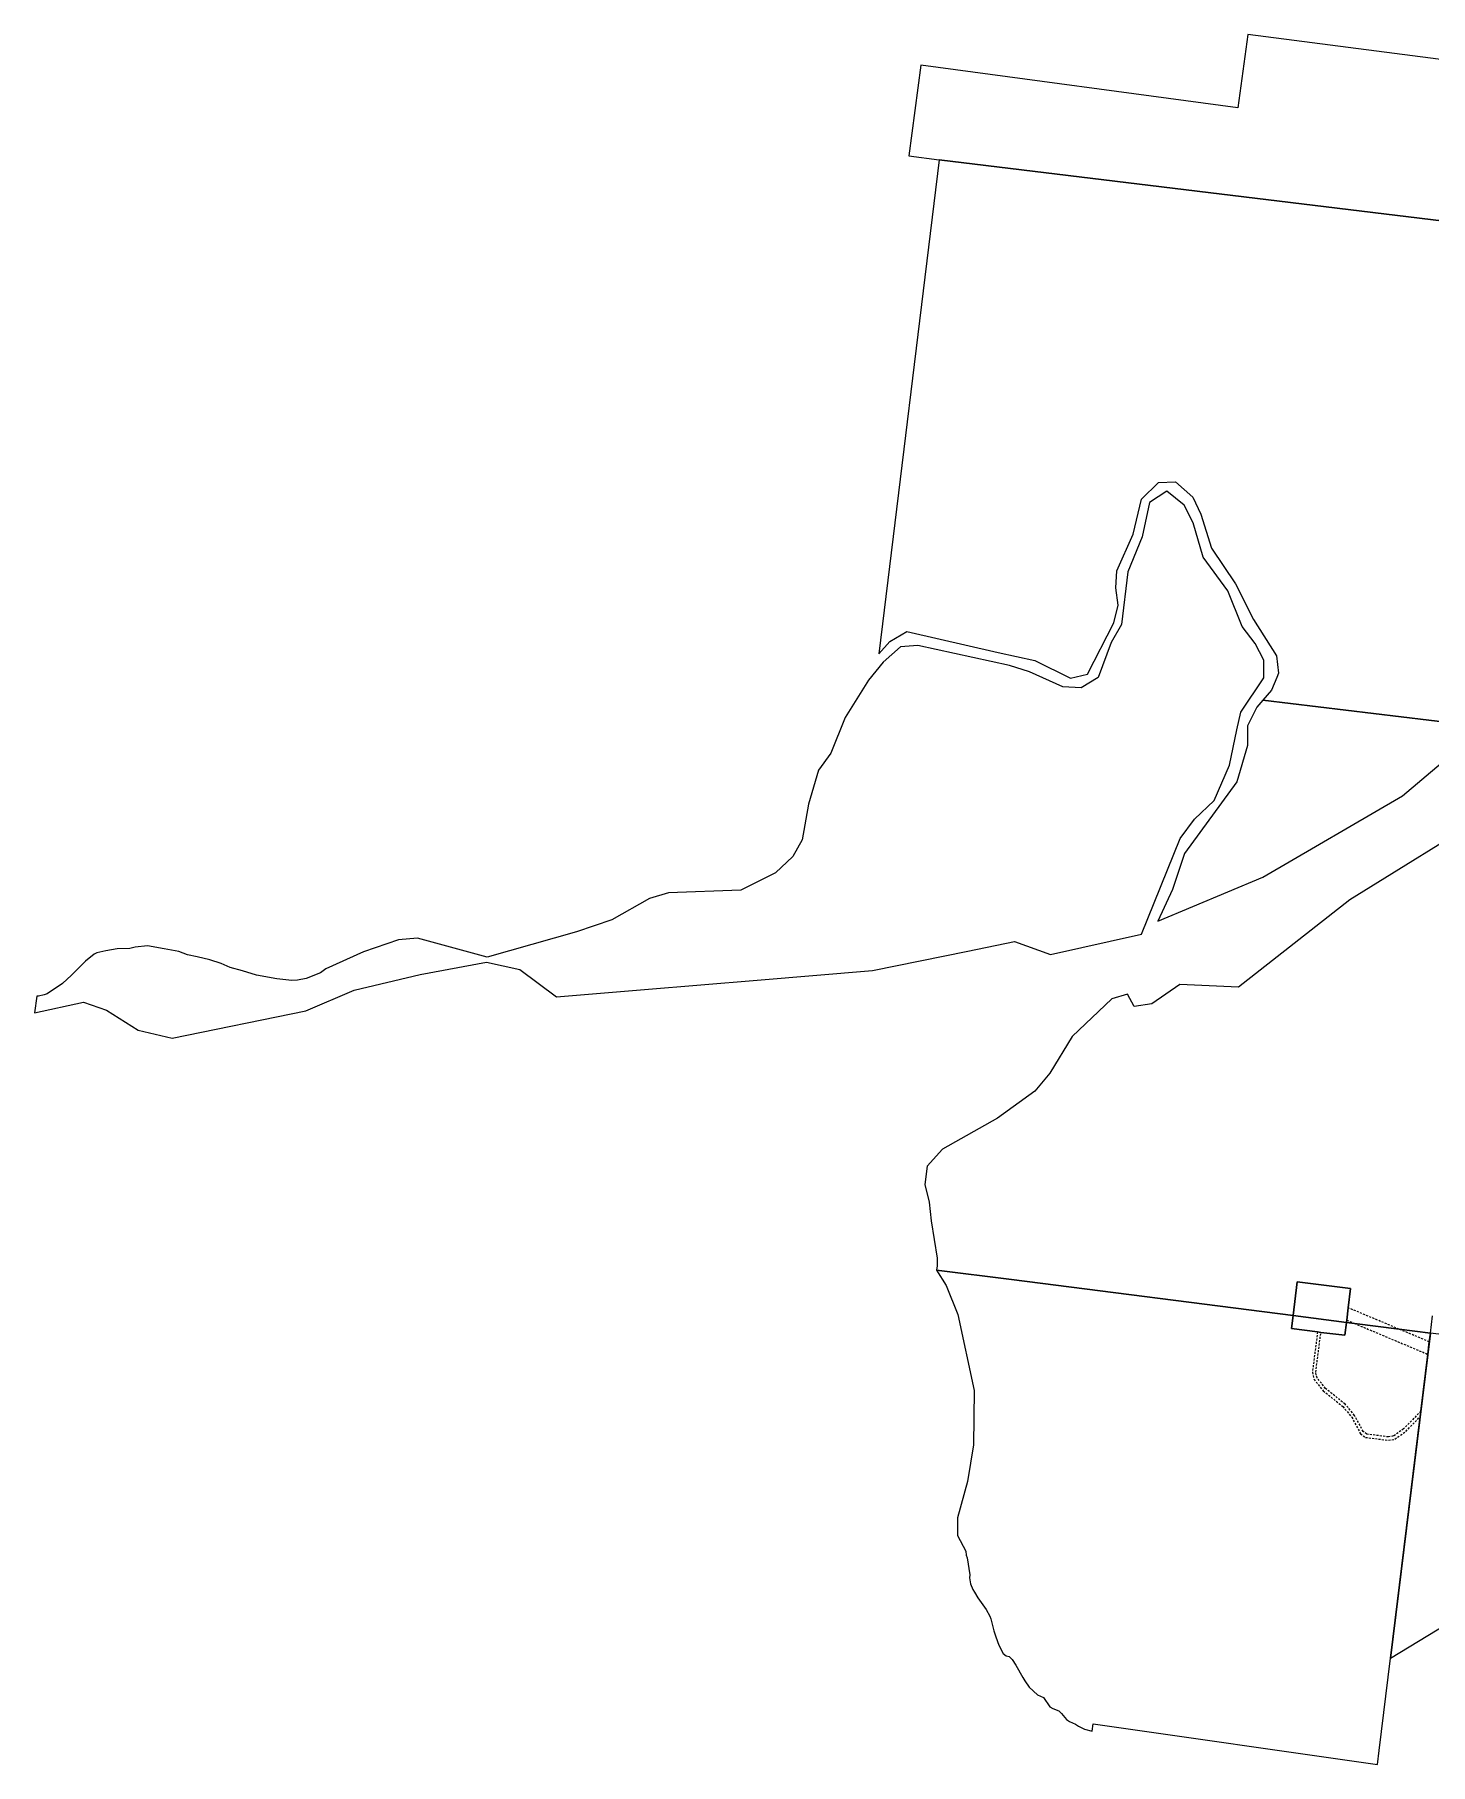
# Model space of a CAD drawing. Header units: metres. Extents: x 264899 to 270320, y 6185871 to 6191197.
# Drawn here: x 264899 to 266981, y 6185871 to 6188451 of the extents above; entities that cross this region are included whole.
import ezdxf

# ---------------------------------------------------------------- set-up
doc = ezdxf.new("R2010")
doc.units = ezdxf.units.M
doc.linetypes.add('Dash', pattern=[5, 3, -2])
doc.linetypes.add('DASHED', pattern=[19.05, 12.7, -6.35])
doc.layers.add('Cadastre Easements_SP_EXT', color=58, linetype='DASHED', lineweight=15)
doc.layers.add('Cadastre Land Parcels_SP_EXT', color=118, linetype='Continuous', lineweight=15)

msp = doc.modelspace()

# ---------------------------------------------------------------- linework, layer by layer
at = {"layer": 'Cadastre Easements_SP_EXT', "linetype": 'Dash'}
for points in [[(266979.7, 6186501.2), (266934.6, 6186520.2), (266858.7, 6186552), (266856.5, 6186533.5), (266867.9, 6186528.7), (266977.4, 6186482.7), (266979.7, 6186501.2)], [(266886.3, 6186363.6), (266881.1, 6186367.5), (266868.2, 6186391.6), (266854.2, 6186408.4), (266824.9, 6186431.6), (266812.3, 6186447.4), (266810.3, 6186455.9), (266818, 6186515.4), (266813, 6186516.1), (266805.2, 6186455.7), (266807.7, 6186445.2), (266821.4, 6186428.1), (266850.7, 6186404.8), (266864, 6186388.8), (266877.2, 6186364.1), (266884.3, 6186358.8), (266918.7, 6186354.4), (266928.4, 6186356.1), (266944.6, 6186367.6), (266966, 6186389.8), (266967, 6186398), (266941.4, 6186371.4), (266926.4, 6186360.8), (266918.6, 6186359.4), (266886.3, 6186363.6)]]:
    msp.add_lwpolyline(points, close=True, dxfattribs=at)
at = {"layer": 'Cadastre Land Parcels_SP_EXT', "linetype": 'Continuous'}
for points in [[(267173.5, 6188390.9), (266708.9, 6188450.9), (266694.3, 6188341.5), (266221.2, 6188405.5), (266203.3, 6188270.2), (266248.5, 6188264), (267227.2, 6188145.5)], [(267227.2, 6188145.5), (266248.5, 6188264), (266158.8, 6187527.2), (266175.2, 6187546), (266200.3, 6187560.8), (266336.7, 6187529.2), (266391.4, 6187517.4), (266444.5, 6187490.9), (266470, 6187496.9), (266509.2, 6187573.4), (266515.4, 6187599.8), (266512, 6187625.9), (266513.8, 6187651.4), (266537.7, 6187705.8), (266550.2, 6187757.9), (266575.7, 6187782.9), (266601.2, 6187783.7), (266626.8, 6187760.9), (266639.1, 6187735.7), (266654.7, 6187685.1), (266690.8, 6187632), (266717.3, 6187578.5), (266751.5, 6187524.6), (266754.8, 6187498.6), (266752, 6187491.9), (266744.1, 6187473.3), (266731.2, 6187458.1), (267061.3, 6187418.6)], [(267076.3, 6187293.7), (266861.2, 6187160.4), (266695.2, 6187030.4), (266607.8, 6187034.4), (266565.9, 6187005.5), (266539.6, 6187001.5), (266529.3, 6187019.7), (266506, 6187012.8), (266446.9, 6186956.4), (266413.5, 6186902.1), (266391.3, 6186875.2), (266335.7, 6186834.6), (266253.3, 6186788.7), (266230.5, 6186763.2), (266227.2, 6186735.8), (266233.8, 6186709.6), (266236.4, 6186681.5), (266245.5, 6186625.9), (266245.5, 6186614.5), (266244.7, 6186608.3), (266356.6, 6186594), (266776.7, 6186540.3), (266782.8, 6186590.5), (266862.2, 6186580.6), (266858.7, 6186552), (266856.5, 6186533.5), (266856.1, 6186530.2), (266867.9, 6186528.7), (266934.6, 6186520.2), (266981.3, 6186514.2), (266984.5, 6186539.9)]]:
    msp.add_lwpolyline(points, dxfattribs=at)
for points in [[(266732.8, 6187491.7), (266732.8, 6187517.7), (266720.1, 6187542.8), (266700.4, 6187568.3), (266679.4, 6187621.1), (266642.5, 6187671.6), (266627.2, 6187722.6), (266613.9, 6187749), (266588, 6187769.9), (266562.4, 6187753.3), (266551.6, 6187701.7), (266530, 6187649.7), (266520.5, 6187571.3), (266505.3, 6187544.3), (266485.6, 6187492.3), (266460.6, 6187476.5), (266433.2, 6187478.3), (266383.1, 6187500.6), (266353.7, 6187510), (266216.9, 6187539.6), (266190.9, 6187537.6), (266164.8, 6187514.7), (266143.2, 6187488.1), (266108.3, 6187432.6), (266086.8, 6187379.3), (266068.4, 6187354.1), (266053.8, 6187303), (266044.3, 6187250.1), (266030.3, 6187224.9), (266004.3, 6187200.8), (265952.8, 6187174.7), (265844.9, 6187170.7), (265816.4, 6187162.3), (265760.1, 6187130.5), (265707.7, 6187112.6), (265574.5, 6187074.9), (265470.2, 6187103.5), (265442.3, 6187100.9), (265389.9, 6187083), (265333.8, 6187057.5), (265325.8, 6187051.5), (265304.2, 6187042.9), (265291.3, 6187040.8), (265282.8, 6187040.4), (265278.7, 6187040.9), (265260.7, 6187042.4), (265230, 6187048.1), (265209.6, 6187054.7), (265191.2, 6187059.5), (265177.4, 6187065.3), (265160.5, 6187071), (265141.5, 6187075.4), (265127.5, 6187078.6), (265114.6, 6187083.6), (265092.5, 6187087.3), (265067.5, 6187092), (265049.5, 6187090.1), (265041.2, 6187088), (265022.6, 6187087.3), (265005.5, 6187084.3), (264992.3, 6187081.5), (264988.1, 6187079.6), (264975.1, 6187069.1), (264954.5, 6187048), (264940.7, 6187035.7), (264917.8, 6187020.5), (264913.7, 6187018.8), (264905.2, 6187016.8), (264902.5, 6187016.9), (264899.2, 6186992.1), (264972, 6187007.8), (265006.3, 6186995.7), (265053.7, 6186965.9), (265104.5, 6186954.3), (265303.7, 6186994.9), (265376, 6187025.6), (265474.5, 6187049), (265573.3, 6187067.3), (265623.1, 6187056.6), (265677.7, 6187015.9), (265809.2, 6187026.9), (265977.2, 6187040.8), (266149.1, 6187055.1), (266291.5, 6187083.9), (266360.7, 6187098.1), (266414.5, 6187079), (266550.3, 6187109.4), (266608.1, 6187252.1), (266629.6, 6187281), (266658.6, 6187308.8), (266681.5, 6187361.4), (266692.8, 6187413.9), (266698.5, 6187440.6), (266732.8, 6187491.7)], [(266731.4, 6187194.5), (266939.9, 6187315.7), (267061.3, 6187418.6), (266731.2, 6187458.1), (266722.3, 6187447.7), (266708.5, 6187420.1), (266708.3, 6187390.8), (266692.4, 6187336.4), (266614.3, 6187229.6), (266596.5, 6187175.8), (266574.9, 6187128.5), (266731.4, 6187194.5)], [(266818, 6186515.4), (266813, 6186516.1), (266774.3, 6186521), (266776.7, 6186540.3), (266356.6, 6186594), (266244.7, 6186608.3), (266259, 6186585.3), (266276.3, 6186541.9), (266301, 6186428.8), (266299.8, 6186347.5), (266290.7, 6186292.7), (266275.8, 6186238.6), (266276, 6186212.3), (266288.5, 6186189.1), (266288.8, 6186183), (266290.3, 6186178.9), (266294.2, 6186153.5), (266294, 6186149.3), (266295.4, 6186140.5), (266298.9, 6186131.8), (266301.3, 6186127.8), (266306, 6186119.2), (266318.6, 6186101.8), (266324, 6186092.2), (266325.6, 6186088), (266330, 6186070.1), (266332.9, 6186061.2), (266337.6, 6186048.7), (266344.2, 6186036.2), (266348.7, 6186033.1), (266353.2, 6186031.8), (266357.3, 6186027.6), (266363, 6186018.9), (266373.5, 6186000.6), (266376.5, 6185995.4), (266382.9, 6185986.3), (266395.4, 6185974.7), (266404.1, 6185970.6), (266413.8, 6185957.1), (266418.2, 6185954.3), (266427.2, 6185951), (266430.8, 6185946.9), (266438.5, 6185938.1), (266442.9, 6185934.9), (266452, 6185930.9), (266456.4, 6185927.9), (266465.1, 6185923.7), (266476.6, 6185920.7), (266478.1, 6185931.4), (266902.4, 6185871), (266904.9, 6185891.9), (266921.7, 6186029.2), (266966, 6186389.8), (266967, 6186398), (266977.4, 6186482.7), (266979.7, 6186501.2), (266981.3, 6186514.2), (266934.6, 6186520.2), (266867.9, 6186528.7), (266856.1, 6186530.2), (266853.7, 6186511), (266818, 6186515.4)], [(266856.5, 6186533.5), (266858.7, 6186552), (266862.2, 6186580.6), (266782.8, 6186590.5), (266776.7, 6186540.3), (266856.1, 6186530.2), (266856.5, 6186533.5)], [(266856.1, 6186530.2), (266776.7, 6186540.3), (266774.3, 6186521), (266813, 6186516.1), (266818, 6186515.4), (266853.7, 6186511), (266856.1, 6186530.2)], [(267367.1, 6186299.9), (267355.7, 6186312.1), (267340, 6186329), (267328.2, 6186341.6), (267327.2, 6186354), (267324.7, 6186387.5), (267322.4, 6186417.1), (267320.3, 6186444.6), (267318.2, 6186472.8), (267300.9, 6186474.9), (267270.6, 6186478.7), (267240.3, 6186482.4), (267210.1, 6186486.1), (267182.3, 6186489.5), (267089, 6186501), (267070.9, 6186503.2), (266981.3, 6186514.2), (266921.7, 6186029.2), (267367.1, 6186299.9)]]:
    msp.add_lwpolyline(points, close=True, dxfattribs=at)

doc.saveas('drawing.dxf')
